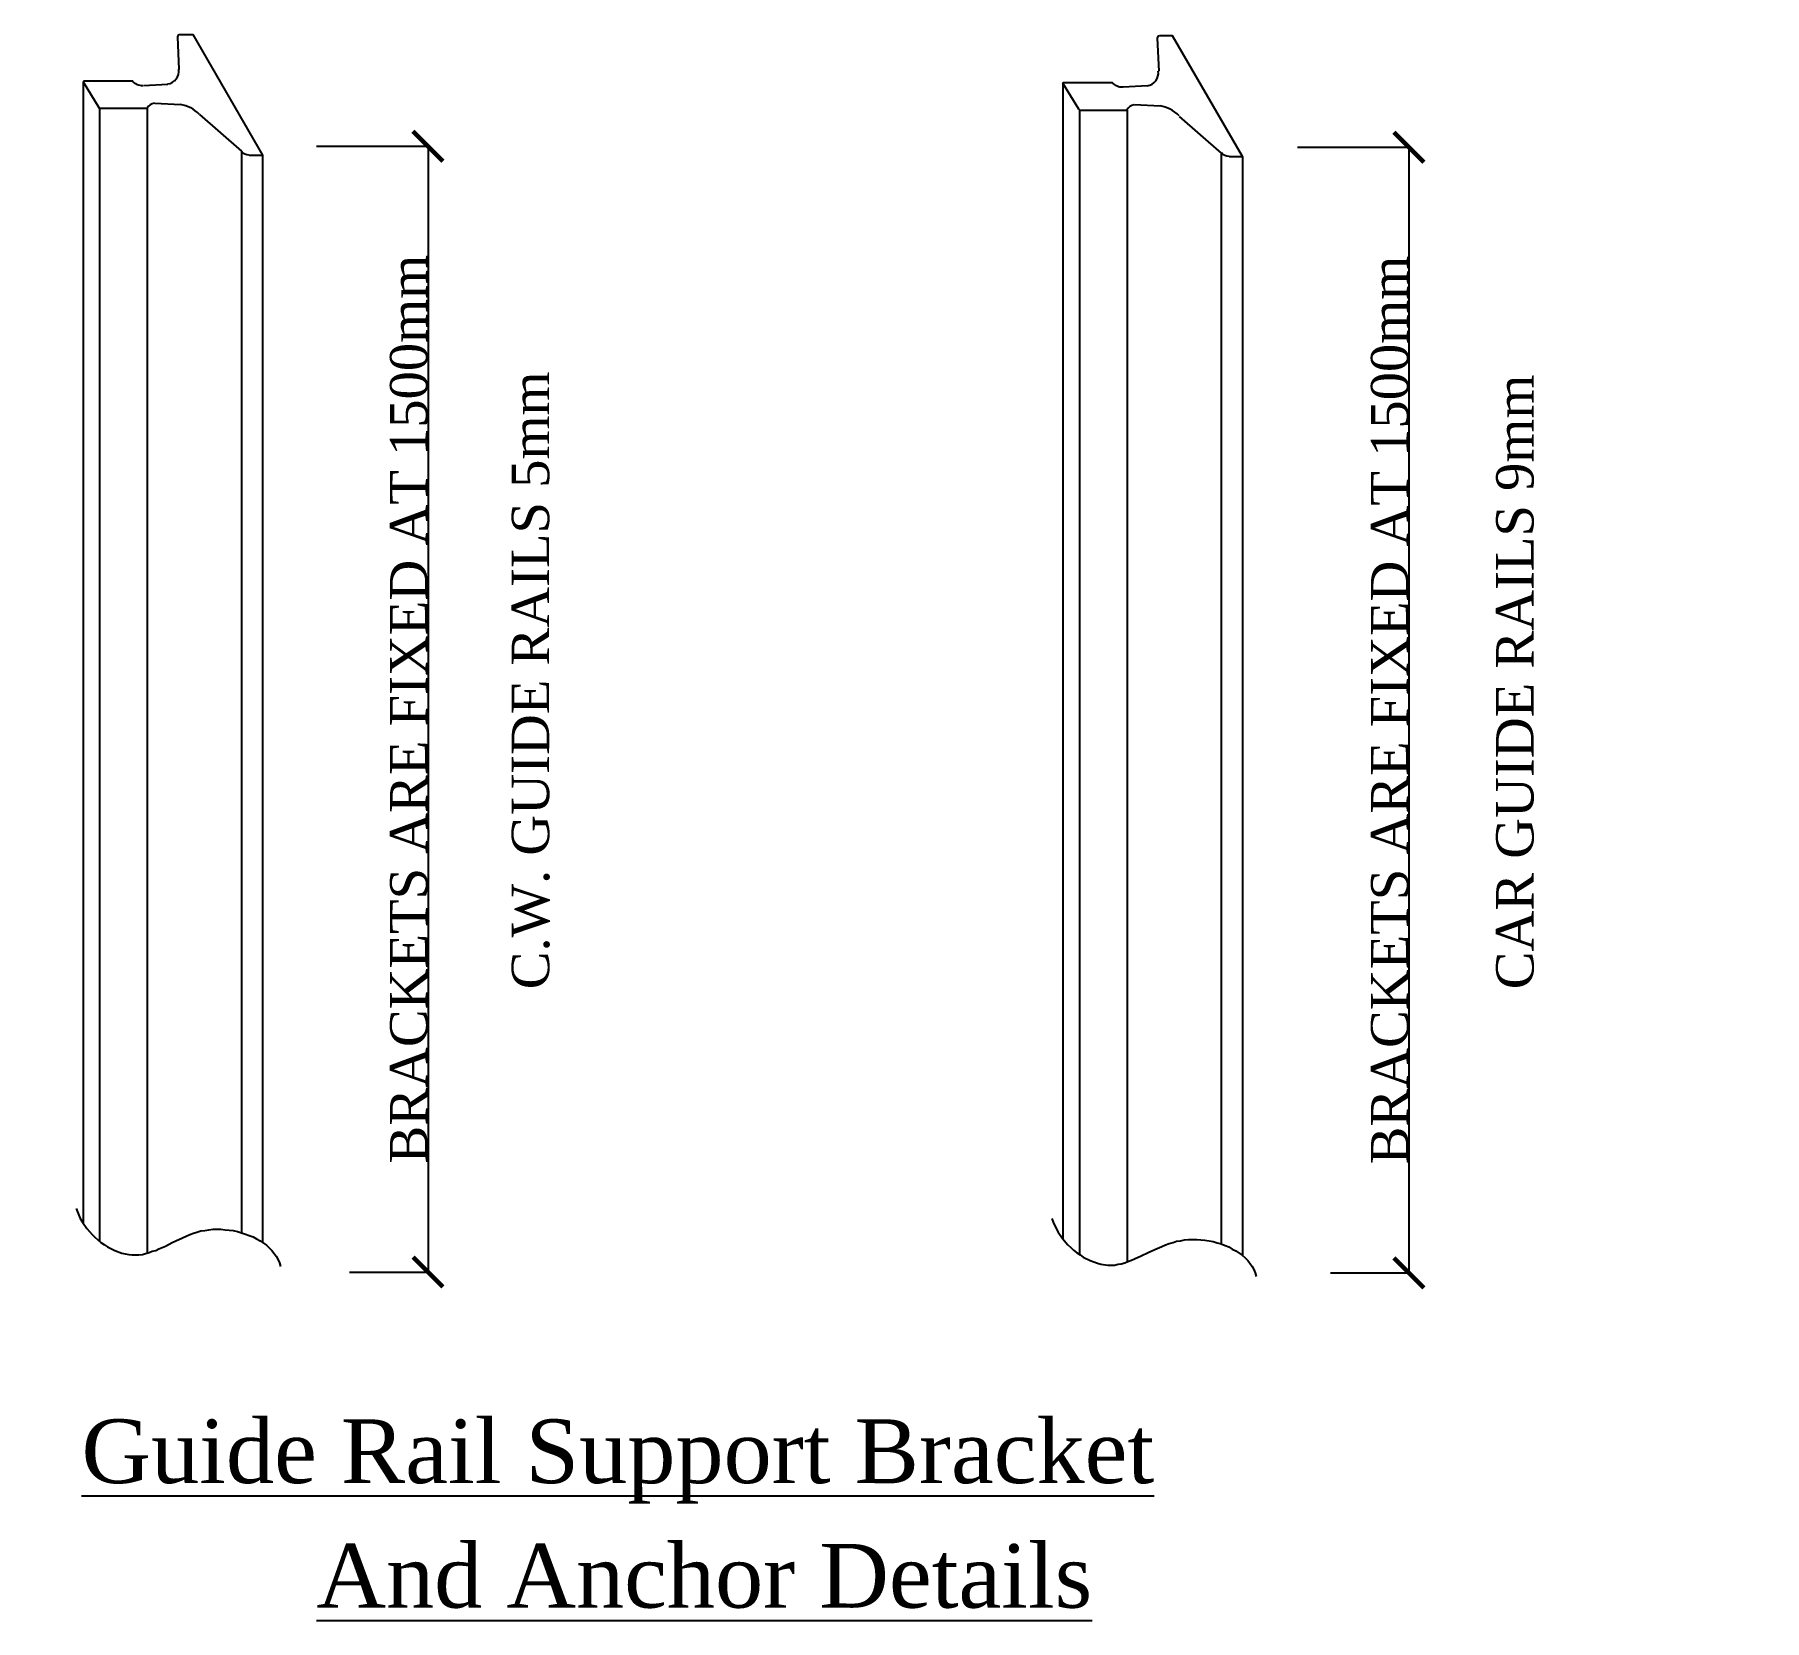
# Model space of a CAD drawing. Header units: millimetres. Extents: x -60342 to 1024385, y -25305 to 32879.
# Drawn here: x 16773 to 17696, y 32033 to 32879 of the extents above.
import ezdxf

# ---------------------------------------------------------------- set-up
doc = ezdxf.new("R2010")
doc.units = ezdxf.units.MM
doc.layers.add('PDF_0', color=7, linetype='Continuous')
doc.layers.add('PDF_Text', color=7, linetype='Continuous')
doc.styles.add('Century Gothic$001H0', font='cent.shx')
doc.styles.add('nassar2', font='cent.shx', dxfattribs={"height": 60})
doc.styles.add('PDF Arial', font='arial.ttf')
doc.dimstyles.new('Copy of ISO-25', dxfattribs={"dimtxt": 250, "dimasz": 80, "dimexe": 1.25, "dimexo": 0.625, "dimtad": 1, "dimtxsty": 'Century Gothic$001H0', "dimblk": 'ARCHTICK', "dimcen": 2.5, "dimadec": 0, "dimazin": 0, "dimtfac": 1, "dimtmove": 0, "dimatfit": 3, "dimfxl": 1, "dimarcsym": 0})

# ---------------------------------------------------------------- blocks, each defined once
blk = doc.blocks.new('_ArchTick')
at = {"color": 0, "linetype": 'ByBlock', "const_width": 0.15}
blk.add_lwpolyline([(-0.5, -0.5), (0.5, 0.5)], dxfattribs=at)
blk = doc.blocks.new('*D87')
at = {"layer": 'Defpoints', "color": 0, "transparency": 16777216}
for p in [(16923.24, 32819.45), (16940.86, 32218.55), (16982.83, 32218.55)]:
    blk.add_point(p, dxfattribs=at)
at = {"layer": 'PDF_Text', "color": 0, "lineweight": -2, "transparency": 16777216}
for p, q in [((16923.36, 32819.45), (16983.08, 32819.45)), ((16982.83, 32819.45), (16982.83, 32218.55)), ((16940.98, 32218.55), (16983.08, 32218.55))]:
    blk.add_line(p, q, dxfattribs=at)
at = {"layer": 'PDF_Text', "color": 0, "lineweight": -2, "transparency": 16777216, "xscale": 16, "yscale": 16, "zscale": 16}
for p, rotation in [((16982.83, 32819.45), 90), ((16982.83, 32218.55), 270)]:
    blk.add_blockref('_ArchTick', p, dxfattribs=dict(at, rotation=rotation))
at = {"layer": 'PDF_Text', "color": 0, "transparency": 16777216, "insert": (16972.7, 32519), "char_height": 50, "attachment_point": 5, "rotation": 90, "style": 'Century Gothic$001H0'}
blk.add_mtext('{\\H0.4x;BRACKETS ARE FIXED AT 1500mm}', dxfattribs=at)
blk = doc.blocks.new('*D88')
at = {"layer": 'Defpoints', "color": 0, "transparency": 16777216}
for p in [(17446.7, 32818.98), (17464.32, 32218.08), (17506.28, 32218.08)]:
    blk.add_point(p, dxfattribs=at)
at = {"layer": 'PDF_Text', "color": 0, "lineweight": -2, "transparency": 16777216}
for p, q in [((17446.82, 32818.98), (17506.53, 32818.98)), ((17506.28, 32818.98), (17506.28, 32218.08)), ((17464.44, 32218.08), (17506.53, 32218.08))]:
    blk.add_line(p, q, dxfattribs=at)
at = {"layer": 'PDF_Text', "color": 0, "lineweight": -2, "transparency": 16777216, "xscale": 16, "yscale": 16, "zscale": 16}
for p, rotation in [((17506.28, 32818.98), 90), ((17506.28, 32218.08), 270)]:
    blk.add_blockref('_ArchTick', p, dxfattribs=dict(at, rotation=rotation))
at = {"layer": 'PDF_Text', "color": 0, "transparency": 16777216, "insert": (17496.16, 32518.53), "char_height": 50, "attachment_point": 5, "rotation": 90, "style": 'Century Gothic$001H0'}
blk.add_mtext('{\\H0.4x;BRACKETS ARE FIXED AT 1500mm}', dxfattribs=at)

msp = doc.modelspace()

# ---------------------------------------------------------------- linework, layer by layer
at = {"layer": 'PDF_0', "lineweight": 25, "transparency": 33554666, "elevation": -137}
for points in [[(16850.434, 32879.069, 0.3815656), (16849.136, 32877.889), (16849.844, 32860.424)], [(17373.184, 32878.361, 0.3815656), (17371.886, 32877.181), (17372.83, 32859.48)], [(17366.694, 32851.692), (17353.714, 32850.984, -0.2569387), (17347.941, 32853.567)]]:
    msp.add_lwpolyline(points, format="xyb", dxfattribs=at)
for points in [[(16850.552, 32879.069), (16857.396, 32879.069), (16894.449, 32814.639), (16894.449, 32234.304)], [(17410.355, 32813.931), (17417.435, 32813.931), (17380.146, 32878.361), (17373.302, 32878.361)], [(16825.063, 32854.288), (16799.103, 32854.288), (16798.867, 32853.816), (16798.867, 32244.452)], [(16798.867, 32853.816), (16807.127, 32840.128), (16807.599, 32839.656)], [(16843.944, 32852.4), (16830.963, 32851.692)], [(17321.617, 32853.108), (17322.089, 32853.58), (17348.05, 32853.58)], [(17330.585, 32227.932), (17330.585, 32838.712), (17330.113, 32839.184), (17321.617, 32853.108), (17321.617, 32236.192)], [(16833.087, 32228.64), (16833.087, 32839.656), (16807.599, 32839.656), (16807.599, 32234.776)], [(16850.788, 32841.544), (16837.099, 32842.252)], [(16860.936, 32836.352), (16883.356, 32816.764), (16883.356, 32239.496)], [(17330.585, 32838.712), (17355.838, 32838.712), (17355.838, 32223.92)], [(17373.538, 32840.836), (17359.85, 32841.544)], [(17383.686, 32835.408), (17406.107, 32815.82), (17406.107, 32233.596)], [(16887.368, 32814.639), (16894.449, 32814.639)], [(17417.435, 32813.931), (17417.435, 32227.224)], [(16795.091, 32252.476), (16795.799, 32250.588), (16796.507, 32248.936), (16797.215, 32247.048), (16798.395, 32245.16), (16800.755, 32241.856), (16803.587, 32238.552), (16805.003, 32237.136), (16808.307, 32234.304), (16810.195, 32233.124), (16811.847, 32231.944), (16815.623, 32230.056), (16819.399, 32228.64), (16821.287, 32228.168), (16823.175, 32227.932), (16824.827, 32227.696), (16828.603, 32227.696), (16830.491, 32227.932), (16832.143, 32228.404), (16834.031, 32228.876), (16835.683, 32229.584), (16837.571, 32230.056), (16839.223, 32231), (16842.764, 32232.416), (16846.304, 32234.304), (16853.856, 32237.608), (16855.744, 32238.552), (16857.632, 32239.26), (16859.52, 32239.732), (16861.644, 32240.44), (16863.768, 32240.676), (16865.892, 32241.148), (16868.016, 32241.384), (16872.264, 32241.384), (16874.624, 32241.148), (16878.872, 32240.676), (16881.232, 32240.204), (16885.48, 32238.788), (16887.368, 32238.08), (16889.492, 32237.372), (16891.381, 32236.192), (16893.269, 32235.248), (16896.573, 32232.888), (16899.405, 32230.056), (16900.821, 32228.404), (16901.765, 32226.988), (16902.709, 32225.336), (16903.653, 32223.448), (16904.125, 32221.56)], [(17315.717, 32247.048), (17316.425, 32245.16), (17317.133, 32243.508), (17319.021, 32239.732), (17321.381, 32236.428), (17324.213, 32233.124), (17325.865, 32231.708), (17327.281, 32230.292), (17328.933, 32228.876), (17330.821, 32227.696), (17332.473, 32226.516), (17336.249, 32224.628), (17340.025, 32223.212), (17341.914, 32222.74), (17345.69, 32222.268), (17349.23, 32222.268), (17351.118, 32222.74), (17352.77, 32222.976), (17354.658, 32223.448), (17356.31, 32224.156), (17358.198, 32224.864), (17359.85, 32225.572), (17363.39, 32227.224), (17367.166, 32228.876), (17370.706, 32230.528), (17374.482, 32232.18), (17376.37, 32233.124), (17378.258, 32233.832), (17380.382, 32234.304), (17382.27, 32235.012), (17384.394, 32235.248), (17386.518, 32235.72), (17388.642, 32235.956), (17393.127, 32235.956), (17397.375, 32235.484), (17399.735, 32235.248), (17401.859, 32234.776), (17403.983, 32234.068), (17406.107, 32233.596), (17408.231, 32232.652), (17410.119, 32231.944), (17412.007, 32230.764), (17413.895, 32229.82), (17417.199, 32227.46), (17418.851, 32226.044), (17420.267, 32224.628), (17421.447, 32223.212), (17422.627, 32221.56), (17423.571, 32219.908), (17424.279, 32218.02), (17424.751, 32216.132)]]:
    msp.add_lwpolyline(points, dxfattribs=at)
at = {"layer": 'PDF_0', "lineweight": 25, "transparency": 33554666}
for centre, radius, start, end in [((16830.137, 32858.419, -137), 6.491, 217.016503, 274.655697), ((16842.882, 32859.598, -137), 6.962, 278.128854, 7.783665), ((17365.632, 32858.654, -137), 6.962, 278.128854, 7.783665), ((16837.453, 32837.414, -137), 5.074, 95.84053, 152.052691), ((16847.601, 32823.489, -137), 18.527, 44.418199, 80.36458), ((17360.203, 32836.47, -137), 5.074, 95.84053, 152.052691), ((17370.352, 32822.781, -137), 18.527, 44.418199, 80.36458), ((16887.487, 32820.658, -137), 5.783, 222.37245, 267.963461), ((17410.473, 32819.95, -137), 5.783, 222.37245, 267.963461)]:
    msp.add_arc(centre, radius, start, end, dxfattribs=at)

# ---------------------------------------------------------------- texts
at = {"layer": 'PDF_0', "lineweight": 25, "transparency": 33554666, "char_height": 20, "attachment_point": 1, "rotation": 90, "style": 'nassar2'}
for s, insert in [('\\pxt4;C.W. GUIDE RAILS 5mm', (17027.479, 32369.466, -137)), ('\\pxt4;CAR GUIDE RAILS 9mm', (17552.783, 32369.466, -137))]:
    msp.add_mtext_dynamic_manual_height_columns(s, width=861.31341, gutter_width=250, heights=[40.228], dxfattribs=dict(at, insert=insert))
at = {"layer": 'PDF_Text', "transparency": 33554666, "char_height": 34.03066, "attachment_point": 7, "style": 'PDF Arial'}
for s, insert in [('{\\Fcent|c0;\\LGuide Rail Support Bracket}', (16797.906, 32094.807, -137)), ('{\\Fcent|c0;\\LAnd Anchor Details}', (16923.298, 32038.871, -137))]:
    msp.add_mtext(s, dxfattribs=dict(at, insert=insert))

# ---------------------------------------------------------------- dimensions: what is measured, and where the dimension line sits
at = {"layer": 'PDF_Text', "transparency": 33554666}
for base, p1, p2, picture, middle in [((16982.826, 32218.552, -137), (16923.239, 32819.447, -137), (16940.859, 32218.552, -137), '*D87', (16982.826, 32519, -137)), ((17506.284, 32218.08, -137), (17446.697, 32818.975, -137), (17464.317, 32218.08, -137), '*D88', (17506.284, 32518.528, -137))]:
    dim = msp.add_linear_dim(base=base, p1=p1, p2=p2, angle=90, text='{\\H0.4x;BRACKETS ARE FIXED AT 1500mm}', dimstyle='Copy of ISO-25', override={"dimscale": 0.2}, dxfattribs=at)
    dim.commit()
    dim.dimension.update_dxf_attribs({"geometry": picture, "text_midpoint": middle, "dimtype": 160})

doc.saveas('drawing.dxf')
